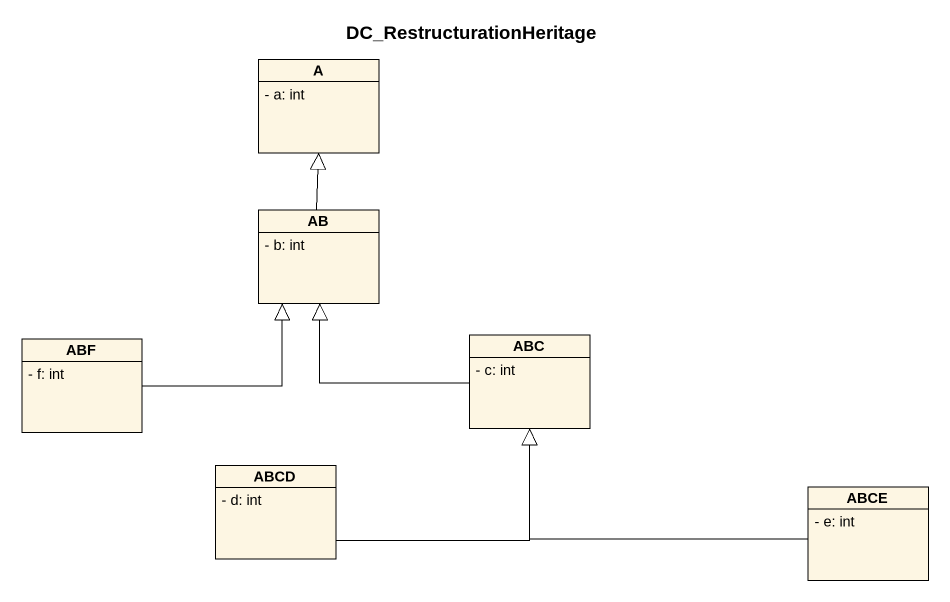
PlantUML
@startuml
title DC_RestructurationHeritage
hide circle
hide empty members
skinparam classAttributeIconSize 0
class A {
  - a: int
}
class AB {
  - b: int
}
class ABF {
  - f: int
}
class ABC {
  - c: int
}
class ABCD {
  - d: int
}
class ABCE {
  - e: int
}
AB -up-|> A
ABF -right-|> AB
ABC -left-|> AB
ABCD -right-|> ABC
ABCE -left-|> ABC
@enduml
